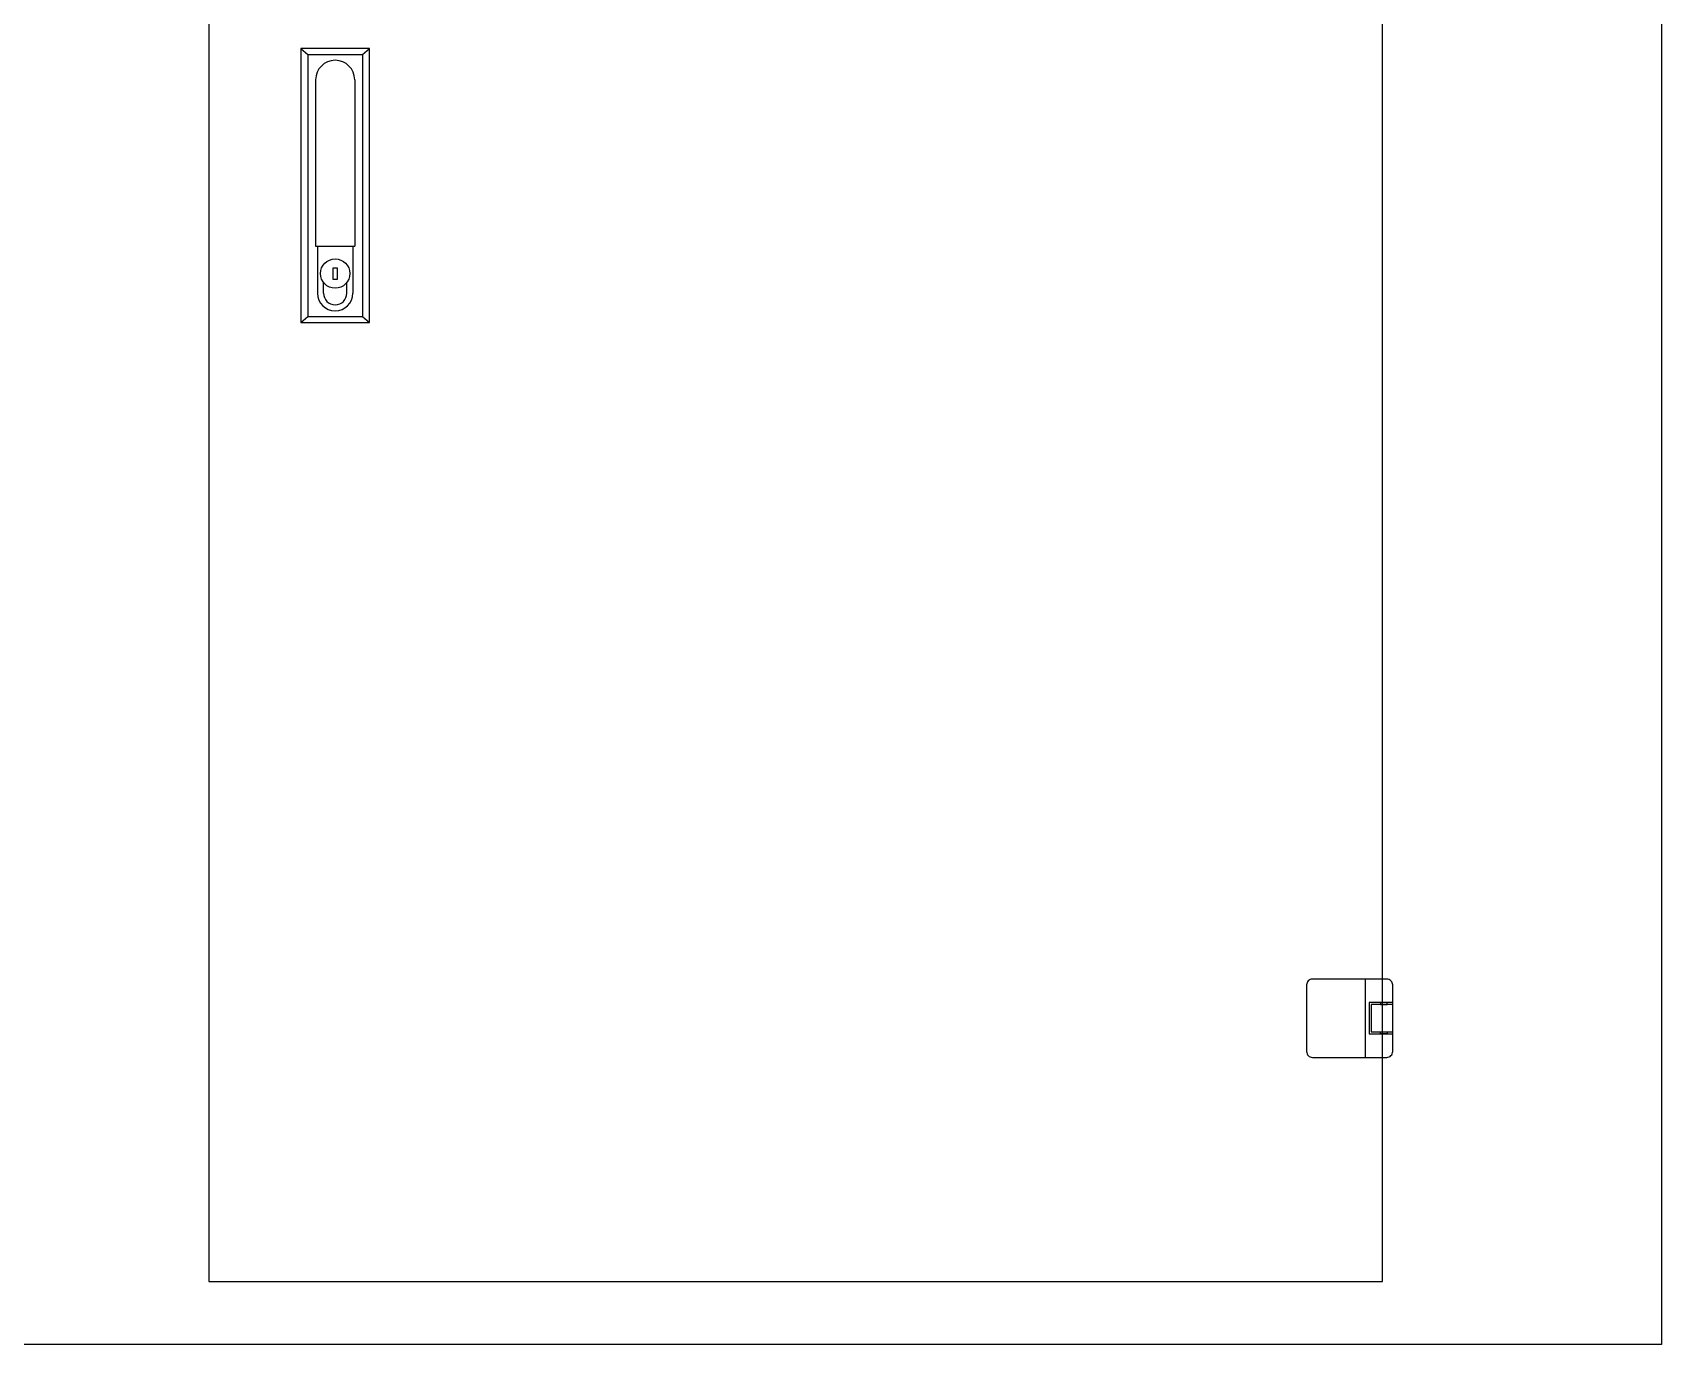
# Model space of a CAD drawing. Header units: inches. Extents: x 187 to 137830, y 99 to 66837.
# Drawn here: x 7433 to 8265, y 26774 to 27444 of the extents above; entities that cross this region are included whole.
import ezdxf

# ---------------------------------------------------------------- set-up
doc = ezdxf.new("R2010")
doc.units = ezdxf.units.IN
doc.header["$MEASUREMENT"] = 0
doc.linetypes.add('CENTER', pattern=[2, 1.25, -0.25, 0.25, -0.25])
doc.layers.add('ONG', color=170, linetype='Continuous')
doc.layers.add('TRUC', color=7, linetype='CENTER')

msp = doc.modelspace()

# ---------------------------------------------------------------- linework, layer by layer
msp.add_line((8113.97, 26960.6), (8113.97, 26920.6))
msp.add_lwpolyline([(8086.97, 26920.6), (8124.97, 26920.6, 0.414214), (8127.97, 26923.6), (8127.97, 26957.6, 0.414214), (8124.97, 26960.6), (8086.97, 26960.6, 0.414214), (8083.97, 26957.6), (8083.97, 26923.6, 0.414214)], format="xyb", close=True)
for points in [[(8115.97, 26932.6), (8127.97, 26932.6), (8127.97, 26948.6), (8115.97, 26948.6)], [(8116.97, 26933.6), (8127.97, 26933.6), (8127.97, 26947.6), (8116.97, 26947.6)], [(8121.77, 26947.6), (8125.21, 26947.6), (8125.21, 26948.6), (8121.77, 26948.6)], [(8121.77, 26933.6), (8125.21, 26933.6), (8125.21, 26932.6), (8121.77, 26932.6)]]:
    msp.add_lwpolyline(points, close=True)
at = {"layer": 'ONG', "color": 1}
msp.add_lwpolyline([(6600.01, 28116.34), (8265.36, 28116.34), (8265.36, 26773.86), (6600.01, 26773.86)], close=True, dxfattribs=at)
at = {"layer": 'ONG', "color": 9}
msp.add_lwpolyline([(7522.77, 26806.03), (8122.77, 26806.03), (8122.77, 27906.03), (7522.77, 27906.03)], close=True, dxfattribs=at)
at = {"layer": 'TRUC', "color": 4, "linetype": 'ByBlock'}
for p, q in [((7569.87, 27436.24), (7573.37, 27433.24)), ((7573.37, 27433.24), (7573.37, 27299.24)), ((7573.37, 27433.24), (7601.37, 27433.24)), ((7601.37, 27433.24), (7604.87, 27436.24)), ((7601.37, 27433.24), (7601.37, 27299.24)), ((7569.87, 27296.24), (7573.37, 27299.24)), ((7573.37, 27299.24), (7601.37, 27299.24)), ((7601.37, 27299.24), (7604.87, 27296.24))]:
    msp.add_line(p, q, dxfattribs=at)
at = {"layer": 'TRUC', "linetype": 'ByBlock'}
for p, q in [((7577.37, 27420.24), (7577.37, 27335.24)), ((7597.37, 27420.24), (7597.37, 27335.24)), ((7577.37, 27335.24), (7597.37, 27335.24)), ((7578.38, 27335.24), (7578.38, 27311.13)), ((7596.36, 27335.24), (7596.36, 27311.13)), ((7586.37, 27324.17), (7588.37, 27324.17)), ((7586.37, 27318.17), (7586.37, 27324.17)), ((7588.37, 27324.17), (7588.37, 27318.17)), ((7581.37, 27311.24), (7581.35, 27316.78)), ((7588.37, 27318.17), (7586.37, 27318.17)), ((7593.37, 27311.24), (7593.4, 27316.78))]:
    msp.add_line(p, q, dxfattribs=at)
msp.add_lwpolyline([(7569.87, 27296.24), (7604.87, 27296.24), (7604.87, 27436.24), (7569.87, 27436.24)], close=True, dxfattribs=at)
msp.add_circle((7587.37, 27321.24), 7.5, dxfattribs=at)
for centre, radius, start, end in [((7587.37, 27420.24), 10, 0, 180), ((7587.37, 27311.13), 8.99, 180, 0), ((7587.37, 27311.24), 6, 180, 0)]:
    msp.add_arc(centre, radius, start, end, dxfattribs=at)

doc.saveas('drawing.dxf')
